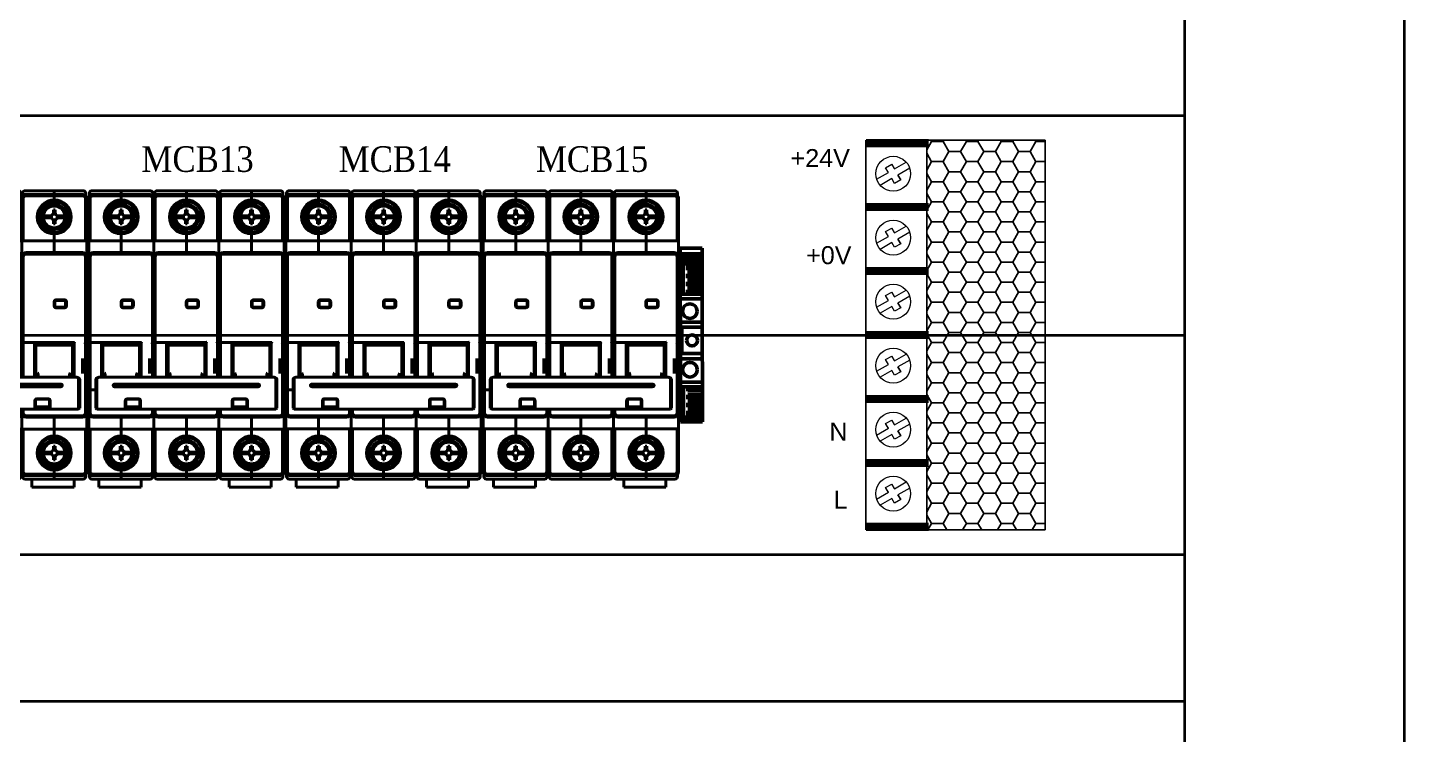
# Model space of a CAD drawing. Header units: millimetres. Extents: x 0 to 19177, y 0 to 12100.
# Drawn here: x 17258.8 to 17635.1, y 10705.7 to 10898.9 of the extents above; entities that cross this region are included whole.
import ezdxf

# ---------------------------------------------------------------- set-up
doc = ezdxf.new("R2010")
doc.units = ezdxf.units.MM
doc.header["$MEASUREMENT"] = 0
doc.linetypes.add('KM_SOLID', pattern=[0])
doc.layers.add('mang', color=4, linetype='Continuous')
for name, color, linetype, lineweight in [('NetDam', 7, 'Continuous', 35), ('NETPHU', 7, 'Continuous', 0), ('Visible (ISO)', 7, 'Continuous', 50), ('粗线层', 3, 'KM_SOLID', 40)]:
    doc.layers.add(name, color=color, linetype=linetype, lineweight=lineweight)
doc.styles.add('HOATBF.shx', font='', dxfattribs={"width": 0.9})
doc.styles.get("Standard").update_dxf_attribs({"font": 'arial.ttf'})
doc.styles.get('HOATBF.shx').set_extended_font_data('.VnAvant')

# ---------------------------------------------------------------- blocks, each defined once
blk = doc.blocks.new('CHT.NXB-63 3P')
at = {"layer": '粗线层'}
for p, q in [((3611.56, -2262.17), (3611.56, -2246.19)), ((3611.76, -2245.59), (3611.76, -2244.89)), ((3611.96, -2246.19), (3611.96, -2257.89)), ((3628.36, -2244.19), (3612.46, -2244.19)), ((3628.36, -2245.19), (3612.56, -2245.19)), ((3628.36, -2245.59), (3612.56, -2245.59)), ((3620.46, -2247.84), (3620.46, -2244.19)), ((3628.96, -2257.89), (3628.96, -2246.19)), ((3629.06, -2244.89), (3629.06, -2245.49)), ((3629.36, -2262.17), (3629.36, -2246.19)), ((3629.56, -2245.59), (3629.56, -2244.89)), ((3629.76, -2246.19), (3629.76, -2257.89)), ((3646.16, -2244.19), (3630.26, -2244.19)), ((3646.16, -2245.19), (3630.36, -2245.19)), ((3646.16, -2245.59), (3630.36, -2245.59)), ((3638.26, -2247.84), (3638.26, -2244.19)), ((3646.76, -2257.89), (3646.76, -2246.19)), ((3646.86, -2244.89), (3646.86, -2245.49)), ((3647.16, -2262.17), (3647.16, -2246.19)), ((3647.36, -2245.59), (3647.36, -2244.89)), ((3647.56, -2246.19), (3647.56, -2257.89)), ((3663.96, -2244.19), (3648.06, -2244.19)), ((3663.96, -2245.19), (3648.16, -2245.19)), ((3663.96, -2245.59), (3648.16, -2245.59)), ((3656.06, -2247.84), (3656.06, -2244.19)), ((3664.56, -2257.89), (3664.56, -2246.19)), ((3664.66, -2244.89), (3664.66, -2245.49)), ((3664.96, -2320.99), (3664.96, -2246.19)), ((3620.21, -2250.09), (3620.21, -2249.44)), ((3620.21, -2249.44), (3620.71, -2249.44)), ((3620.71, -2250.09), (3620.71, -2249.44)), ((3638.01, -2250.09), (3638.01, -2249.44)), ((3638.01, -2249.44), (3638.51, -2249.44)), ((3638.51, -2250.09), (3638.51, -2249.44)), ((3655.81, -2250.09), (3655.81, -2249.44)), ((3655.81, -2249.44), (3656.31, -2249.44)), ((3656.31, -2250.09), (3656.31, -2249.44)), ((3619.21, -2251.09), (3617.14, -2251.09)), ((3619.21, -2251.59), (3617.14, -2251.59)), ((3618.97, -2251.09), (3618.97, -2251.59)), ((3619.67, -2251.7), (3619.67, -2250.98)), ((3620.1, -2250.55), (3620.82, -2250.55)), ((3620.82, -2252.13), (3620.1, -2252.13)), ((3620.21, -2253.24), (3620.21, -2252.59)), ((3620.21, -2253.24), (3620.71, -2253.24)), ((3620.71, -2253.24), (3620.71, -2252.59)), ((3621.25, -2250.98), (3621.25, -2251.7)), ((3623.78, -2251.09), (3621.71, -2251.09)), ((3623.78, -2251.59), (3621.71, -2251.59)), ((3621.95, -2251.09), (3621.95, -2251.59)), ((3637.01, -2251.09), (3634.94, -2251.09)), ((3637.01, -2251.59), (3634.94, -2251.59)), ((3636.77, -2251.09), (3636.77, -2251.59)), ((3637.47, -2251.7), (3637.47, -2250.98)), ((3637.9, -2250.55), (3638.62, -2250.55)), ((3638.62, -2252.13), (3637.9, -2252.13)), ((3638.01, -2253.24), (3638.01, -2252.59)), ((3638.01, -2253.24), (3638.51, -2253.24)), ((3638.51, -2253.24), (3638.51, -2252.59)), ((3639.05, -2250.98), (3639.05, -2251.7)), ((3641.58, -2251.09), (3639.51, -2251.09)), ((3641.58, -2251.59), (3639.51, -2251.59)), ((3639.75, -2251.09), (3639.75, -2251.59)), ((3654.81, -2251.09), (3652.74, -2251.09)), ((3654.81, -2251.59), (3652.74, -2251.59)), ((3654.57, -2251.09), (3654.57, -2251.59)), ((3655.27, -2251.7), (3655.27, -2250.98)), ((3655.7, -2250.55), (3656.42, -2250.55)), ((3656.42, -2252.13), (3655.7, -2252.13)), ((3655.81, -2253.24), (3655.81, -2252.59)), ((3655.81, -2253.24), (3656.31, -2253.24)), ((3656.31, -2253.24), (3656.31, -2252.59)), ((3656.85, -2250.98), (3656.85, -2251.7)), ((3659.38, -2251.09), (3657.31, -2251.09)), ((3659.38, -2251.59), (3657.31, -2251.59)), ((3657.55, -2251.09), (3657.55, -2251.59)), ((3611.96, -2257.89), (3611.56, -2257.49)), ((3620.46, -2261.09), (3620.46, -2254.84)), ((3629.36, -2257.49), (3628.96, -2257.89)), ((3629.76, -2257.89), (3629.36, -2257.49)), ((3638.26, -2261.09), (3638.26, -2254.84)), ((3647.16, -2257.49), (3646.76, -2257.89)), ((3647.56, -2257.89), (3647.16, -2257.49)), ((3656.06, -2261.09), (3656.06, -2254.84)), ((3664.96, -2257.49), (3664.56, -2257.89)), ((3628.96, -2257.89), (3611.96, -2257.89)), ((3612.76, -2261.09), (3628.16, -2261.09)), ((3646.76, -2257.89), (3629.76, -2257.89)), ((3630.56, -2261.09), (3645.96, -2261.09)), ((3664.56, -2257.89), (3647.56, -2257.89)), ((3648.36, -2261.09), (3663.76, -2261.09)), ((3611.56, -2262.03), (3611.59, -2262.03)), ((3611.56, -2320.99), (3611.56, -2262.29)), ((3611.96, -2285.63), (3611.96, -2262.29)), ((3612.76, -2261.49), (3628.16, -2261.49)), ((3628.96, -2295.12), (3628.96, -2262.29)), ((3629.36, -2262.03), (3629.39, -2262.03)), ((3629.36, -2295.12), (3629.36, -2262.29)), ((3629.76, -2285.63), (3629.76, -2262.29)), ((3630.56, -2261.49), (3645.96, -2261.49)), ((3646.76, -2295.12), (3646.76, -2262.29)), ((3647.16, -2262.03), (3647.19, -2262.03)), ((3647.16, -2295.12), (3647.16, -2262.29)), ((3647.56, -2285.63), (3647.56, -2262.29)), ((3648.36, -2261.49), (3663.76, -2261.49)), ((3664.56, -2304.89), (3664.56, -2262.29)), ((3620.41, -2275.59), (3620.41, -2274.59)), ((3620.61, -2275.59), (3620.61, -2274.59)), ((3621.01, -2273.99), (3623.21, -2273.99)), ((3621.01, -2274.19), (3623.21, -2274.19)), ((3623.21, -2275.99), (3621.01, -2275.99)), ((3623.21, -2276.19), (3621.01, -2276.19)), ((3623.56, -2275.77), (3623.56, -2274.41)), ((3623.61, -2274.59), (3623.61, -2275.59)), ((3623.81, -2274.59), (3623.81, -2275.59)), ((3638.21, -2275.59), (3638.21, -2274.59)), ((3638.41, -2275.59), (3638.41, -2274.59)), ((3638.81, -2273.99), (3641.01, -2273.99)), ((3638.81, -2274.19), (3641.01, -2274.19)), ((3641.01, -2275.99), (3638.81, -2275.99)), ((3641.01, -2276.19), (3638.81, -2276.19)), ((3641.36, -2275.77), (3641.36, -2274.41)), ((3641.41, -2274.59), (3641.41, -2275.59)), ((3641.61, -2274.59), (3641.61, -2275.59)), ((3656.01, -2275.59), (3656.01, -2274.59)), ((3656.21, -2275.59), (3656.21, -2274.59)), ((3656.61, -2273.99), (3658.81, -2273.99)), ((3656.61, -2274.19), (3658.81, -2274.19)), ((3658.81, -2275.99), (3656.61, -2275.99)), ((3658.81, -2276.19), (3656.61, -2276.19)), ((3659.16, -2275.77), (3659.16, -2274.41)), ((3659.21, -2274.59), (3659.21, -2275.59)), ((3659.41, -2274.59), (3659.41, -2275.59)), ((3611.96, -2285.63), (3611.56, -2285.23)), ((3625.86, -2285.63), (3611.96, -2285.63)), ((3611.96, -2304.89), (3611.96, -2285.63)), ((3615.06, -2295.12), (3615.06, -2285.63)), ((3615.15, -2285.63), (3615.26, -2285.76)), ((3615.26, -2285.76), (3615.29, -2285.78)), ((3615.46, -2295.12), (3615.46, -2285.63)), ((3615.46, -2286.21), (3625.46, -2286.21)), ((3615.46, -2286.41), (3625.46, -2286.41)), ((3620.66, -2286.43), (3620.66, -2286.41)), ((3625.46, -2295.12), (3625.46, -2286.09)), ((3625.86, -2285.76), (3625.86, -2295.12)), ((3628.96, -2285.63), (3628.93, -2285.63)), ((3628.96, -2285.63), (3628.96, -2285.63)), ((3629.76, -2285.63), (3629.36, -2285.23)), ((3643.66, -2285.63), (3629.76, -2285.63)), ((3629.76, -2295.12), (3629.76, -2285.63)), ((3632.86, -2295.12), (3632.86, -2285.63)), ((3632.95, -2285.63), (3633.06, -2285.76)), ((3633.06, -2285.76), (3633.09, -2285.78)), ((3633.26, -2295.12), (3633.26, -2285.63)), ((3633.26, -2286.21), (3643.26, -2286.21)), ((3633.26, -2286.41), (3643.26, -2286.41)), ((3638.46, -2286.48), (3638.46, -2286.41)), ((3643.26, -2295.12), (3643.26, -2286.09)), ((3643.66, -2285.76), (3643.66, -2295.12)), ((3646.76, -2285.63), (3646.73, -2285.63)), ((3646.76, -2285.63), (3646.76, -2285.63)), ((3647.56, -2285.63), (3647.16, -2285.23)), ((3647.56, -2295.12), (3647.56, -2285.63)), ((3661.46, -2285.63), (3647.56, -2285.63)), ((3650.66, -2295.12), (3650.66, -2285.63)), ((3650.75, -2285.63), (3650.86, -2285.76)), ((3650.86, -2285.76), (3650.89, -2285.78)), ((3651.06, -2295.12), (3651.06, -2285.63)), ((3651.06, -2286.21), (3661.06, -2286.21)), ((3651.06, -2286.41), (3661.06, -2286.41)), ((3656.26, -2286.43), (3656.26, -2286.41)), ((3661.06, -2295.12), (3661.06, -2286.09)), ((3661.46, -2285.76), (3661.46, -2295.12)), ((3664.56, -2285.63), (3664.53, -2285.63)), ((3664.56, -2285.63), (3664.56, -2285.63)), ((3611.56, -2288.94), (3611.86, -2288.64)), ((3611.96, -2288.64), (3611.86, -2288.64)), ((3611.86, -2295.54), (3611.86, -2288.64)), ((3628.16, -2290.06), (3628.16, -2294.12)), ((3628.96, -2288.64), (3629.06, -2288.64)), ((3629.36, -2288.94), (3629.06, -2288.64)), ((3629.06, -2288.64), (3629.06, -2295.12)), ((3629.36, -2288.94), (3629.66, -2288.64)), ((3629.76, -2288.64), (3629.66, -2288.64)), ((3629.66, -2295.12), (3629.66, -2288.64)), ((3645.96, -2290.06), (3645.96, -2294.12)), ((3646.76, -2288.64), (3646.86, -2288.64)), ((3646.86, -2288.64), (3646.86, -2295.12)), ((3647.16, -2288.94), (3646.86, -2288.64)), ((3647.16, -2288.94), (3647.46, -2288.64)), ((3647.46, -2295.12), (3647.46, -2288.64)), ((3647.56, -2288.64), (3647.46, -2288.64)), ((3663.76, -2290.06), (3663.76, -2294.12)), ((3664.56, -2288.64), (3664.66, -2288.64)), ((3664.66, -2288.64), (3664.66, -2295.54)), ((3664.96, -2288.94), (3664.66, -2288.64)), ((3614.12, -2295.19), (3613.96, -2295.26)), ((3662.01, -2295.12), (3614.51, -2295.12)), ((3615.66, -2295.12), (3615.66, -2294.14)), ((3616.06, -2294.36), (3616.06, -2295.12)), ((3624.66, -2295.12), (3624.66, -2294.36)), ((3625.06, -2295.12), (3625.06, -2294.14)), ((3633.46, -2295.12), (3633.46, -2294.24)), ((3633.86, -2294.46), (3633.86, -2295.12)), ((3642.46, -2295.12), (3642.46, -2294.46)), ((3642.86, -2295.12), (3642.86, -2294.24)), ((3651.26, -2295.12), (3651.26, -2294.14)), ((3651.66, -2294.36), (3651.66, -2295.12)), ((3660.26, -2295.12), (3660.26, -2294.36)), ((3660.66, -2295.12), (3660.66, -2294.14)), ((3662.4, -2295.19), (3662.56, -2295.26)), ((3611.56, -2295.24), (3611.86, -2295.54)), ((3611.56, -2298.95), (3611.96, -2298.55)), ((3611.96, -2295.54), (3611.86, -2295.54)), ((3611.96, -2298.55), (3613.51, -2298.55)), ((3612.26, -2298.55), (3612.56, -2298.55)), ((3613.51, -2295.79), (3613.51, -2303.56)), ((3613.81, -2295.56), (3613.81, -2303.86)), ((3618.26, -2297.33), (3618.26, -2297.41)), ((3618.76, -2297), (3657.76, -2297)), ((3657.76, -2297.51), (3618.76, -2297.51)), ((3657.76, -2297.65), (3618.76, -2297.65)), ((3618.76, -2297.75), (3657.76, -2297.75)), ((3658.26, -2297.33), (3658.26, -2297.41)), ((3662.71, -2303.86), (3662.71, -2295.56)), ((3663.01, -2303.56), (3663.01, -2295.79)), ((3664.53, -2298.55), (3664.56, -2298.55)), ((3664.56, -2295.54), (3664.66, -2295.54)), ((3664.96, -2295.24), (3664.66, -2295.54)), ((3621.76, -2301.51), (3621.56, -2301.59)), ((3621.56, -2303.29), (3621.56, -2301.59)), ((3621.76, -2303.12), (3621.76, -2301.51)), ((3625.26, -2301.04), (3622.06, -2301.04)), ((3622.06, -2301.15), (3625.26, -2301.15)), ((3625.26, -2301.15), (3625.26, -2301.04)), ((3625.76, -2301.59), (3625.56, -2301.51)), ((3625.56, -2301.51), (3625.56, -2303.12)), ((3625.76, -2301.59), (3625.76, -2303.29)), ((3650.96, -2301.51), (3650.76, -2301.59)), ((3650.76, -2303.29), (3650.76, -2301.59)), ((3650.96, -2303.12), (3650.96, -2301.51)), ((3654.46, -2301.04), (3651.26, -2301.04)), ((3651.26, -2301.04), (3651.26, -2301.15)), ((3651.26, -2301.15), (3654.46, -2301.15)), ((3654.76, -2301.51), (3654.76, -2303.12)), ((3654.96, -2301.59), (3654.76, -2301.51)), ((3654.96, -2301.59), (3654.96, -2303.29)), ((3628.16, -2305.69), (3612.76, -2305.69)), ((3628.16, -2306.09), (3612.76, -2306.09)), ((3613.51, -2303.56), (3613.81, -2303.86)), ((3662.71, -2303.86), (3613.81, -2303.86)), ((3620.46, -2312.34), (3620.46, -2306.09)), ((3621.56, -2303.29), (3621.76, -2303.12)), ((3625.26, -2303.22), (3622.06, -2303.22)), ((3622.06, -2303.22), (3622.06, -2303.56)), ((3622.06, -2303.56), (3625.26, -2303.56)), ((3625.56, -2303.12), (3625.76, -2303.29)), ((3628.96, -2303.86), (3628.96, -2304.89)), ((3629.36, -2320.99), (3629.36, -2303.86)), ((3629.76, -2304.89), (3629.76, -2303.86)), ((3645.96, -2305.69), (3630.56, -2305.69)), ((3645.96, -2306.09), (3630.56, -2306.09)), ((3638.26, -2312.34), (3638.26, -2306.09)), ((3646.76, -2303.86), (3646.76, -2304.89)), ((3647.16, -2320.99), (3647.16, -2303.86)), ((3647.56, -2304.89), (3647.56, -2303.86)), ((3663.76, -2305.69), (3648.36, -2305.69)), ((3663.76, -2306.09), (3648.36, -2306.09)), ((3650.76, -2303.29), (3650.96, -2303.12)), ((3654.46, -2303.22), (3651.26, -2303.22)), ((3651.26, -2303.56), (3654.46, -2303.56)), ((3654.46, -2303.56), (3654.46, -2303.22)), ((3654.76, -2303.12), (3654.96, -2303.29)), ((3656.06, -2312.34), (3656.06, -2306.09)), ((3663.01, -2303.56), (3662.71, -2303.86)), ((3611.56, -2309.69), (3611.96, -2309.29)), ((3628.96, -2309.29), (3611.96, -2309.29)), ((3611.96, -2309.29), (3611.96, -2320.99)), ((3628.96, -2309.29), (3629.36, -2309.69)), ((3628.96, -2320.99), (3628.96, -2309.29)), ((3629.36, -2309.69), (3629.76, -2309.29)), ((3646.76, -2309.29), (3629.76, -2309.29)), ((3629.76, -2309.29), (3629.76, -2320.99)), ((3646.76, -2309.29), (3647.16, -2309.69)), ((3646.76, -2320.99), (3646.76, -2309.29)), ((3647.16, -2309.69), (3647.56, -2309.29)), ((3664.56, -2309.29), (3647.56, -2309.29)), ((3647.56, -2309.29), (3647.56, -2320.99)), ((3664.56, -2320.99), (3664.56, -2309.29)), ((3664.56, -2309.29), (3664.96, -2309.69)), ((3620.71, -2313.94), (3620.21, -2313.94)), ((3620.21, -2313.94), (3620.21, -2314.59)), ((3620.71, -2313.94), (3620.71, -2314.59)), ((3638.51, -2313.94), (3638.01, -2313.94)), ((3638.01, -2313.94), (3638.01, -2314.59)), ((3638.51, -2313.94), (3638.51, -2314.59)), ((3656.31, -2313.94), (3655.81, -2313.94)), ((3655.81, -2313.94), (3655.81, -2314.59)), ((3656.31, -2313.94), (3656.31, -2314.59)), ((3619.21, -2315.59), (3617.14, -2315.59)), ((3619.21, -2316.09), (3617.14, -2316.09)), ((3618.97, -2316.09), (3618.97, -2315.59)), ((3619.67, -2316.2), (3619.67, -2315.48)), ((3620.1, -2315.05), (3620.82, -2315.05)), ((3620.82, -2316.63), (3620.1, -2316.63)), ((3620.21, -2317.09), (3620.21, -2317.74)), ((3620.71, -2317.74), (3620.21, -2317.74)), ((3620.71, -2317.09), (3620.71, -2317.74)), ((3621.25, -2315.48), (3621.25, -2316.2)), ((3623.78, -2315.59), (3621.71, -2315.59)), ((3623.78, -2316.09), (3621.71, -2316.09)), ((3621.95, -2316.09), (3621.95, -2315.59)), ((3637.01, -2315.59), (3634.94, -2315.59)), ((3637.01, -2316.09), (3634.94, -2316.09)), ((3636.77, -2316.09), (3636.77, -2315.59)), ((3637.47, -2316.2), (3637.47, -2315.48)), ((3637.9, -2315.05), (3638.62, -2315.05)), ((3638.62, -2316.63), (3637.9, -2316.63)), ((3638.01, -2317.09), (3638.01, -2317.74)), ((3638.51, -2317.74), (3638.01, -2317.74)), ((3638.51, -2317.09), (3638.51, -2317.74)), ((3639.05, -2315.48), (3639.05, -2316.2)), ((3641.58, -2315.59), (3639.51, -2315.59)), ((3641.58, -2316.09), (3639.51, -2316.09)), ((3639.75, -2316.09), (3639.75, -2315.59)), ((3654.81, -2315.59), (3652.74, -2315.59)), ((3654.81, -2316.09), (3652.74, -2316.09)), ((3654.57, -2316.09), (3654.57, -2315.59)), ((3655.27, -2316.2), (3655.27, -2315.48)), ((3655.7, -2315.05), (3656.42, -2315.05)), ((3656.42, -2316.63), (3655.7, -2316.63)), ((3655.81, -2317.09), (3655.81, -2317.74)), ((3656.31, -2317.74), (3655.81, -2317.74)), ((3656.31, -2317.09), (3656.31, -2317.74)), ((3656.85, -2315.48), (3656.85, -2316.2)), ((3659.38, -2315.59), (3657.31, -2315.59)), ((3659.38, -2316.09), (3657.31, -2316.09)), ((3657.55, -2316.09), (3657.55, -2315.59)), ((3620.46, -2322.99), (3620.46, -2319.34)), ((3638.26, -2322.99), (3638.26, -2319.34)), ((3656.06, -2322.99), (3656.06, -2319.34)), ((3611.76, -2322.29), (3611.76, -2321.59)), ((3628.36, -2322.99), (3612.46, -2322.99)), ((3628.36, -2321.59), (3612.56, -2321.59)), ((3628.36, -2321.99), (3612.56, -2321.99)), ((3614.36, -2322.99), (3614.36, -2325.19)), ((3614.36, -2325.19), (3625.86, -2325.19)), ((3625.86, -2322.99), (3625.86, -2325.19)), ((3629.06, -2321.69), (3629.06, -2322.29)), ((3629.56, -2322.29), (3629.56, -2321.59)), ((3646.16, -2322.99), (3630.26, -2322.99)), ((3646.16, -2321.59), (3630.36, -2321.59)), ((3646.16, -2321.99), (3630.36, -2321.99)), ((3646.86, -2321.69), (3646.86, -2322.29)), ((3647.36, -2322.29), (3647.36, -2321.59)), ((3663.96, -2322.99), (3648.06, -2322.99)), ((3663.96, -2321.59), (3648.16, -2321.59)), ((3663.96, -2321.99), (3648.16, -2321.99)), ((3649.96, -2322.99), (3649.96, -2325.19)), ((3649.96, -2325.19), (3661.46, -2325.19)), ((3661.46, -2322.99), (3661.46, -2325.19)), ((3664.66, -2321.69), (3664.66, -2322.29))]:
    blk.add_line(p, q, dxfattribs=at)
for centre in [(3620.46, -2251.34), (3638.26, -2251.34), (3656.06, -2251.34), (3620.46, -2315.84), (3638.26, -2315.84), (3656.06, -2315.84)]:
    blk.add_circle(centre, 3.46, dxfattribs=at)
for centre, radius, start, end in [((3612.56, -2246.19), 1, 90, 180), ((3612.46, -2244.89), 0.7, 90, 180), ((3612.56, -2246.19), 0.6, 90, 180), ((3612.46, -2245.89), 0.7, 90, 130.6008), ((3628.36, -2244.89), 0.7, 0, 90), ((3628.36, -2246.19), 1, 0, 90), ((3628.36, -2246.19), 0.6, 0, 90), ((3630.36, -2246.19), 1, 90, 180), ((3630.26, -2244.89), 0.7, 90, 180), ((3630.36, -2246.19), 0.6, 90, 180), ((3630.26, -2245.89), 0.7, 90, 130.6008), ((3646.16, -2244.89), 0.7, 0, 90), ((3646.16, -2246.19), 1, 0, 90), ((3646.16, -2246.19), 0.6, 0, 90), ((3648.16, -2246.19), 1, 90, 180), ((3648.06, -2244.89), 0.7, 90, 180), ((3648.16, -2246.19), 0.6, 90, 180), ((3648.06, -2245.89), 0.7, 90, 130.6008), ((3663.96, -2244.89), 0.7, 0, 90), ((3663.96, -2246.19), 1, 0, 90), ((3663.96, -2246.19), 0.6, 0, 90), ((3620.46, -2251.34), 4.65, 90.0009, 269.9991), ((3620.46, -2251.34), 4.25, 90.001, 269.999), ((3620.46, -2251.34), 3.5, 90, 270), ((3620.46, -2251.34), 2.95, 4.8614, 175.1386), ((3620.46, -2251.34), 4.65, 270, 90), ((3620.46, -2251.34), 4.25, 270, 90), ((3638.26, -2251.34), 4.65, 90.0009, 269.9991), ((3638.26, -2251.34), 4.25, 90.001, 269.999), ((3638.26, -2251.34), 3.5, 90, 270), ((3638.26, -2251.34), 2.95, 4.8614, 175.1386), ((3638.26, -2251.34), 4.65, 270, 90), ((3638.26, -2251.34), 4.25, 270, 90), ((3656.06, -2251.34), 4.65, 90.0009, 269.9991), ((3656.06, -2251.34), 4.25, 90.001, 269.999), ((3656.06, -2251.34), 3.5, 90, 270), ((3656.06, -2251.34), 2.95, 4.8614, 175.1386), ((3656.06, -2251.34), 4.65, 270, 90), ((3656.06, -2251.34), 4.25, 270, 90), ((3620.46, -2251.34), 3.33, 175.6934, 184.3066), ((3620.46, -2251.34), 2.95, 184.8614, 355.1386), ((3619.21, -2250.09), 1, 270, 0), ((3619.21, -2252.59), 1, 0, 90), ((3620.46, -2251.34), 0.789, 145.0391, 214.9609), ((3620.46, -2251.34), 0.789, 55.0391, 124.9609), ((3620.46, -2251.34), 0.789, 235.0391, 304.9609), ((3621.71, -2250.09), 1, 180, 270), ((3621.71, -2252.59), 1, 90, 180), ((3620.46, -2251.34), 0.789, 325.0391, 34.9609), ((3620.46, -2251.34), 3.33, 355.6934, 4.3066), ((3638.26, -2251.34), 3.33, 175.6934, 184.3066), ((3638.26, -2251.34), 2.95, 184.8614, 355.1386), ((3637.01, -2250.09), 1, 270, 0), ((3637.01, -2252.59), 1, 0, 90), ((3638.26, -2251.34), 0.789, 145.0391, 214.9609), ((3638.26, -2251.34), 0.789, 55.0391, 124.9609), ((3638.26, -2251.34), 0.789, 235.0391, 304.9609), ((3639.51, -2250.09), 1, 180, 270), ((3639.51, -2252.59), 1, 90, 180), ((3638.26, -2251.34), 0.789, 325.0391, 34.9609), ((3638.26, -2251.34), 3.33, 355.6934, 4.3066), ((3656.06, -2251.34), 3.33, 175.6934, 184.3066), ((3656.06, -2251.34), 2.95, 184.8614, 355.1386), ((3654.81, -2250.09), 1, 270, 0), ((3654.81, -2252.59), 1, 0, 90), ((3656.06, -2251.34), 0.789, 145.0391, 214.9609), ((3656.06, -2251.34), 0.789, 55.0391, 124.9609), ((3656.06, -2251.34), 0.789, 235.0391, 304.9609), ((3657.31, -2250.09), 1, 180, 270), ((3657.31, -2252.59), 1, 90, 180), ((3656.06, -2251.34), 0.789, 325.0391, 34.9609), ((3656.06, -2251.34), 3.33, 355.6934, 4.3066), ((3612.76, -2262.29), 1.2, 90, 180), ((3628.16, -2262.29), 1.2, 0, 90), ((3630.56, -2262.29), 1.2, 90, 180), ((3645.96, -2262.29), 1.2, 0, 90), ((3648.36, -2262.29), 1.2, 90, 180), ((3663.76, -2262.29), 1.2, 0, 90), ((3612.76, -2262.29), 0.8, 90, 180), ((3628.16, -2262.29), 0.8, 0, 90), ((3630.56, -2262.29), 0.8, 90, 180), ((3645.96, -2262.29), 0.8, 0, 90), ((3648.36, -2262.29), 0.8, 90, 180), ((3663.76, -2262.29), 0.8, 0, 90), ((3621.01, -2274.59), 0.6, 90, 180), ((3621.01, -2275.59), 0.6, 180, 270), ((3621.01, -2274.59), 0.4, 90, 180), ((3621.01, -2275.59), 0.4, 180, 270), ((3623.21, -2274.59), 0.6, 0, 90), ((3623.21, -2274.59), 0.4, 0, 90), ((3623.21, -2275.59), 0.6, 270, 0), ((3623.21, -2275.59), 0.4, 270, 0), ((3638.81, -2274.59), 0.6, 90, 180), ((3638.81, -2275.59), 0.6, 180, 270), ((3638.81, -2274.59), 0.4, 90, 180), ((3638.81, -2275.59), 0.4, 180, 270), ((3641.01, -2274.59), 0.6, 0, 90), ((3641.01, -2274.59), 0.4, 0, 90), ((3641.01, -2275.59), 0.6, 270, 0), ((3641.01, -2275.59), 0.4, 270, 0), ((3656.61, -2274.59), 0.6, 90, 180), ((3656.61, -2275.59), 0.6, 180, 270), ((3656.61, -2274.59), 0.4, 90, 180), ((3656.61, -2275.59), 0.4, 180, 270), ((3658.81, -2274.59), 0.6, 0, 90), ((3658.81, -2274.59), 0.4, 0, 90), ((3658.81, -2275.59), 0.6, 270, 0), ((3658.81, -2275.59), 0.4, 270, 0), ((3555.76, -2338.87), 79.75, 41.5409, 41.727), ((3680.34, -2333.87), 72.77, 138.4787, 138.9562), ((3611.89, -2268.56), 24.14, 314.9912, 315.3683), ((3573.56, -2338.87), 79.75, 41.5409, 41.727), ((3698.14, -2333.87), 72.77, 138.4787, 138.9562), ((3629.69, -2268.56), 24.14, 314.9912, 315.3683), ((3591.36, -2338.87), 79.75, 41.5409, 41.727), ((3715.94, -2333.87), 72.77, 138.4787, 138.9562), ((3647.49, -2268.56), 24.14, 314.9912, 315.3683), ((3612.76, -2304.89), 1.2, 180, 270), ((3612.76, -2304.89), 0.8, 180, 270), ((3628.16, -2304.89), 1.2, 270, 0), ((3628.16, -2304.89), 0.8, 270, 0), ((3630.56, -2304.89), 1.2, 180, 270), ((3630.56, -2304.89), 0.8, 180, 270), ((3645.96, -2304.89), 1.2, 270, 0), ((3645.96, -2304.89), 0.8, 270, 0), ((3648.36, -2304.89), 1.2, 180, 270), ((3648.36, -2304.89), 0.8, 180, 270), ((3663.76, -2304.89), 1.2, 270, 0), ((3663.76, -2304.89), 0.8, 270, 0), ((3620.46, -2315.84), 4.65, 90.0009, 269.9991), ((3620.46, -2315.84), 4.25, 90.001, 269.999), ((3620.46, -2315.84), 3.5, 90, 270), ((3620.46, -2315.84), 2.95, 4.8614, 175.1386), ((3620.46, -2315.84), 4.65, 270, 90), ((3620.46, -2315.84), 4.25, 270, 90), ((3638.26, -2315.84), 4.65, 90.0009, 269.9991), ((3638.26, -2315.84), 4.25, 90.001, 269.999), ((3638.26, -2315.84), 3.5, 90, 270), ((3638.26, -2315.84), 2.95, 4.8614, 175.1386), ((3638.26, -2315.84), 4.65, 270, 90), ((3638.26, -2315.84), 4.25, 270, 90), ((3656.06, -2315.84), 4.65, 90.0009, 269.9991), ((3656.06, -2315.84), 4.25, 90.001, 269.999), ((3656.06, -2315.84), 3.5, 90, 270), ((3656.06, -2315.84), 2.95, 4.8614, 175.1386), ((3656.06, -2315.84), 4.65, 270, 90), ((3656.06, -2315.84), 4.25, 270, 90), ((3620.46, -2315.84), 3.33, 175.6934, 184.3066), ((3620.46, -2315.84), 2.95, 184.8614, 355.1386), ((3619.21, -2314.59), 1, 270, 0), ((3619.21, -2317.09), 1, 0, 90), ((3620.46, -2315.84), 0.789, 145.0391, 214.9609), ((3620.46, -2315.84), 0.789, 55.0391, 124.9609), ((3620.46, -2315.84), 0.789, 235.0391, 304.9609), ((3621.71, -2314.59), 1, 180, 270), ((3621.71, -2317.09), 1, 90, 180), ((3620.46, -2315.84), 0.789, 325.0391, 34.9609), ((3620.46, -2315.84), 3.33, 355.6934, 4.3066), ((3638.26, -2315.84), 3.33, 175.6934, 184.3066), ((3638.26, -2315.84), 2.95, 184.8614, 355.1386), ((3637.01, -2314.59), 1, 270, 0), ((3637.01, -2317.09), 1, 0, 90), ((3638.26, -2315.84), 0.789, 145.0391, 214.9609), ((3638.26, -2315.84), 0.789, 55.0391, 124.9609), ((3638.26, -2315.84), 0.789, 235.0391, 304.9609), ((3639.51, -2314.59), 1, 180, 270), ((3639.51, -2317.09), 1, 90, 180), ((3638.26, -2315.84), 0.789, 325.0391, 34.9609), ((3638.26, -2315.84), 3.33, 355.6934, 4.3066), ((3656.06, -2315.84), 3.33, 175.6934, 184.3066), ((3656.06, -2315.84), 2.95, 184.8614, 355.1386), ((3654.81, -2314.59), 1, 270, 0), ((3654.81, -2317.09), 1, 0, 90), ((3656.06, -2315.84), 0.789, 145.0391, 214.9609), ((3656.06, -2315.84), 0.789, 55.0391, 124.9609), ((3656.06, -2315.84), 0.789, 235.0391, 304.9609), ((3657.31, -2314.59), 1, 180, 270), ((3657.31, -2317.09), 1, 90, 180), ((3656.06, -2315.84), 0.789, 325.0391, 34.9609), ((3656.06, -2315.84), 3.33, 355.6934, 4.3066), ((3612.56, -2320.99), 1, 180, 270), ((3612.56, -2320.99), 0.6, 180, 270), ((3628.36, -2320.99), 1, 270, 0), ((3628.36, -2320.99), 0.6, 270, 0), ((3630.36, -2320.99), 1, 180, 270), ((3630.36, -2320.99), 0.6, 180, 270), ((3646.16, -2320.99), 1, 270, 0), ((3646.16, -2320.99), 0.6, 270, 0), ((3648.16, -2320.99), 1, 180, 270), ((3648.16, -2320.99), 0.6, 180, 270), ((3663.96, -2320.99), 1, 270, 0), ((3663.96, -2320.99), 0.6, 270, 0), ((3612.46, -2322.29), 0.7, 180, 270), ((3612.46, -2321.29), 0.7, 229.6123, 270), ((3628.36, -2322.29), 0.7, 270, 0), ((3630.26, -2322.29), 0.7, 180, 270), ((3630.26, -2321.29), 0.7, 229.6123, 270), ((3646.16, -2322.29), 0.7, 270, 0), ((3648.06, -2322.29), 0.7, 180, 270), ((3648.06, -2321.29), 0.7, 229.6123, 270), ((3663.96, -2322.29), 0.7, 270, 0)]:
    blk.add_arc(centre, radius, start, end, dxfattribs=at)
for points, start_tangent, end_tangent in [([(3611.96, -2285.97), (3611.98, -2285.84), (3612.05, -2285.73)], (0, 1), (0.677993, 0.735069)), ([(3612.05, -2285.73), (3612.15, -2285.65)], (0.677993, 0.735069), (0.914358, 0.404907)), ([(3612.15, -2285.65), (3612.26, -2285.63)], (0.914358, 0.404907), (1, 0)), ([(3626.02, -2285.58), (3625.93, -2285.62), (3625.86, -2285.63)], (-0.892886, -0.450283), (-1, 0)), ([(3625.86, -2285.76), (3625.87, -2285.72), (3625.9, -2285.68), (3625.97, -2285.61)], (-0.000001, 1), (0.779463, 0.626449)), ([(3625.97, -2285.61), (3625.98, -2285.6), (3626.02, -2285.58)], (0.779463, 0.626449), (0.892886, 0.450283)), ([(3628.66, -2285.58), (3628.82, -2285.61), (3628.89, -2285.63), (3628.93, -2285.63)], (0.977632, -0.210321), (0.999991, -0.004183)), ([(3629.07, -2285.52), (3629.36, -2285.22)], (0.702438, 0.711745), (0.675361, 0.737487)), ([(3629.76, -2285.97), (3629.78, -2285.84), (3629.85, -2285.73)], (0, 1), (0.677993, 0.735069)), ([(3629.85, -2285.73), (3629.95, -2285.65)], (0.677993, 0.735069), (0.914358, 0.404907)), ([(3629.95, -2285.65), (3630.06, -2285.63)], (0.914358, 0.404907), (1, 0)), ([(3643.82, -2285.58), (3643.73, -2285.62), (3643.66, -2285.63)], (-0.892886, -0.450283), (-1, 0)), ([(3643.66, -2285.76), (3643.67, -2285.72), (3643.7, -2285.68), (3643.77, -2285.61)], (-0.000001, 1), (0.779463, 0.626449)), ([(3643.77, -2285.61), (3643.78, -2285.6), (3643.82, -2285.58)], (0.779463, 0.626449), (0.892886, 0.450283)), ([(3646.46, -2285.58), (3646.62, -2285.61), (3646.69, -2285.63), (3646.73, -2285.63)], (0.977632, -0.210321), (0.999991, -0.004183)), ([(3646.87, -2285.52), (3647.16, -2285.22)], (0.702438, 0.711745), (0.675361, 0.737487)), ([(3647.56, -2285.97), (3647.58, -2285.84), (3647.65, -2285.73)], (0, 1), (0.677993, 0.735069)), ([(3647.65, -2285.73), (3647.75, -2285.65)], (0.677993, 0.735069), (0.914358, 0.404907)), ([(3647.75, -2285.65), (3647.86, -2285.63)], (0.914358, 0.404907), (1, 0)), ([(3661.62, -2285.58), (3661.53, -2285.62), (3661.46, -2285.63)], (-0.892886, -0.450283), (-1, 0)), ([(3661.46, -2285.76), (3661.47, -2285.72), (3661.5, -2285.68), (3661.57, -2285.61)], (-0.000001, 1), (0.779463, 0.626449)), ([(3661.57, -2285.61), (3661.58, -2285.6), (3661.62, -2285.58)], (0.779463, 0.626449), (0.892886, 0.450283)), ([(3664.26, -2285.58), (3664.42, -2285.61), (3664.49, -2285.63), (3664.53, -2285.63)], (0.977632, -0.210321), (0.999991, -0.004183)), ([(3664.67, -2285.52), (3664.96, -2285.22)], (0.702438, 0.711745), (0.675361, 0.737487)), ([(3613.9, -2295.34), (3613.95, -2295.3), (3614.12, -2295.19)], (0.670322, 0.742071), (0.920425, 0.390919)), ([(3614.12, -2295.19), (3614.21, -2295.16), (3614.51, -2295.12)], (0.920425, 0.390919), (1, 0)), ([(3616.05, -2294.32), (3616.02, -2294.23), (3615.99, -2294.13), (3615.89, -2293.91)], (-0.268942, 0.963156), (-0.425203, 0.905098)), ([(3616.05, -2294.32), (3616.06, -2294.36)], (0.268942, -0.963156), (0, -1)), ([(3624.66, -2294.32), (3624.69, -2294.23), (3624.73, -2294.13), (3624.82, -2293.91)], (0.268942, 0.963156), (0.425203, 0.905098)), ([(3624.66, -2294.36), (3624.66, -2294.32)], (0, 1), (0.268942, 0.963156)), ([(3633.85, -2294.42), (3633.82, -2294.33), (3633.79, -2294.22), (3633.69, -2294.01)], (-0.26454, 0.964375), (-0.427017, 0.904244)), ([(3633.85, -2294.42), (3633.86, -2294.46)], (0.26454, -0.964375), (0, -1)), ([(3642.46, -2294.42), (3642.49, -2294.33), (3642.53, -2294.22), (3642.62, -2294.01)], (0.26454, 0.964375), (0.427017, 0.904244)), ([(3642.46, -2294.46), (3642.46, -2294.42)], (0, 1), (0.26454, 0.964375)), ([(3651.65, -2294.32), (3651.62, -2294.23), (3651.59, -2294.13), (3651.49, -2293.91)], (-0.268942, 0.963156), (-0.425203, 0.905098)), ([(3651.65, -2294.32), (3651.66, -2294.36)], (0.268942, -0.963156), (0, -1)), ([(3660.26, -2294.32), (3660.29, -2294.23), (3660.33, -2294.13), (3660.42, -2293.91)], (0.268942, 0.963156), (0.425203, 0.905098)), ([(3660.26, -2294.36), (3660.26, -2294.32)], (0, 1), (0.268942, 0.963156)), ([(3662.01, -2295.12), (3662.11, -2295.12), (3662.39, -2295.19)], (1, 0), (0.920425, -0.390918)), ([(3662.39, -2295.19), (3662.46, -2295.22), (3662.61, -2295.34)], (0.920425, -0.390918), (0.670349, -0.742046)), ([(3612.05, -2298.46), (3611.98, -2298.34), (3611.96, -2298.21)], (-0.677993, 0.735069), (0, 1)), ([(3612.15, -2298.53), (3612.05, -2298.46)], (-0.914358, 0.404907), (-0.677993, 0.735069)), ([(3612.26, -2298.55), (3612.15, -2298.53)], (-1, 0), (-0.914358, 0.404907)), ([(3613.51, -2295.79), (3613.54, -2295.64), (3613.63, -2295.49), (3613.77, -2295.36), (3613.96, -2295.26)], (0, 1), (0.920349, 0.391097)), ([(3613.81, -2295.56), (3613.83, -2295.45), (3613.9, -2295.34)], (0, 1), (0.670322, 0.742071)), ([(3618.26, -2297.33), (3618.27, -2297.26), (3618.32, -2297.18), (3618.39, -2297.12), (3618.48, -2297.07)], (0, 1), (0.920397, 0.390985)), ([(3618.27, -2297.4), (3618.26, -2297.38), (3618.26, -2297.33)], (-0.323915, 0.946086), (0, 1)), ([(3618.76, -2297.75), (3618.57, -2297.72), (3618.4, -2297.64), (3618.3, -2297.53), (3618.26, -2297.41)], (-1, 0), (-0.000005, 1)), ([(3618.76, -2297.65), (3618.59, -2297.64), (3618.44, -2297.58), (3618.33, -2297.5), (3618.27, -2297.4)], (-1, 0), (-0.323915, 0.946086)), ([(3618.76, -2297.51), (3618.56, -2297.48), (3618.48, -2297.44), (3618.41, -2297.38), (3618.37, -2297.32), (3618.36, -2297.26), (3618.37, -2297.19), (3618.41, -2297.13)], (-1, 0), (0.665521, 0.746379)), ([(3618.41, -2297.13), (3618.44, -2297.1), (3618.54, -2297.04)], (0.665521, 0.746379), (0.920158, 0.391546)), ([(3618.54, -2297.04), (3618.59, -2297.02), (3618.76, -2297)], (0.920158, 0.391546), (1, 0)), ([(3657.76, -2297), (3657.82, -2297), (3657.98, -2297.04)], (1, 0), (0.920156, -0.391552)), ([(3658.1, -2297.13), (3658.14, -2297.19), (3658.16, -2297.26), (3658.14, -2297.32), (3658.1, -2297.38), (3658.04, -2297.44), (3657.96, -2297.48), (3657.76, -2297.51)], (0.672433, -0.740158), (-1, 0)), ([(3658.26, -2297.33), (3658.25, -2297.4), (3658.22, -2297.46), (3658.11, -2297.56), (3657.95, -2297.63), (3657.76, -2297.65)], (0, -1), (-1, 0)), ([(3658.26, -2297.41), (3658.22, -2297.53), (3658.11, -2297.64), (3657.95, -2297.72), (3657.76, -2297.75)], (0.000005, -1), (-1, 0)), ([(3657.98, -2297.04), (3658.02, -2297.06), (3658.1, -2297.13)], (0.920156, -0.391552), (0.672433, -0.740158)), ([(3658.03, -2297.07), (3658.13, -2297.12), (3658.2, -2297.18), (3658.24, -2297.26), (3658.26, -2297.33)], (0.920397, -0.390985), (0, -1)), ([(3662.56, -2295.26), (3662.75, -2295.36), (3662.89, -2295.49), (3662.98, -2295.64), (3663.01, -2295.79)], (0.920349, -0.391097), (0, -1)), ([(3662.61, -2295.34), (3662.68, -2295.45), (3662.71, -2295.56)], (0.670349, -0.742046), (0, -1)), ([(3664.47, -2298.56), (3664.42, -2298.57), (3664.26, -2298.6)], (-0.983358, -0.181676), (-0.977629, -0.210335)), ([(3664.53, -2298.55), (3664.52, -2298.55), (3664.47, -2298.56)], (-0.999996, 0.002845), (-0.983358, -0.181676)), ([(3664.96, -2298.96), (3664.86, -2298.86), (3664.56, -2298.55)], (-0.67535, 0.737498), (-0.707107, 0.707107)), ([(3622.06, -2301.04), (3621.86, -2301.09), (3621.69, -2301.22), (3621.59, -2301.39), (3621.56, -2301.59)], (-1, 0.000483), (0.002135, -0.999998)), ([(3621.76, -2301.51), (3621.78, -2301.39), (3621.84, -2301.27), (3621.93, -2301.18), (3622.06, -2301.15)], (0.000005, 1), (1, -0.000238)), ([(3625.76, -2301.59), (3625.72, -2301.39), (3625.62, -2301.22), (3625.46, -2301.09), (3625.26, -2301.04)], (0.002031, 0.999998), (-0.999997, -0.002394)), ([(3625.26, -2301.15), (3625.38, -2301.18), (3625.48, -2301.27), (3625.54, -2301.39), (3625.56, -2301.51)], (0.999998, 0.001762), (0, -1)), ([(3651.26, -2301.04), (3651.06, -2301.09), (3650.89, -2301.22), (3650.79, -2301.39), (3650.76, -2301.59)], (-0.999997, 0.002394), (0.002026, -0.999998)), ([(3650.96, -2301.51), (3650.98, -2301.39), (3651.04, -2301.27), (3651.13, -2301.18), (3651.26, -2301.15)], (0, 1), (0.999998, -0.001762)), ([(3654.96, -2301.59), (3654.92, -2301.39), (3654.82, -2301.22), (3654.66, -2301.09), (3654.46, -2301.04)], (0.002143, 0.999998), (-1, -0.000483)), ([(3654.46, -2301.15), (3654.58, -2301.18), (3654.68, -2301.27), (3654.74, -2301.39), (3654.76, -2301.51)], (1, 0.000238), (0.000005, -1)), ([(3621.56, -2303.29), (3621.57, -2303.35), (3621.59, -2303.4), (3621.64, -2303.44), (3621.69, -2303.48), (3621.86, -2303.54), (3622.06, -2303.56)], (-0.003109, -0.999995), (1, 0.000987)), ([(3622.06, -2303.22), (3621.93, -2303.22), (3621.84, -2303.2), (3621.8, -2303.18), (3621.78, -2303.17), (3621.76, -2303.15), (3621.76, -2303.12)], (-0.999998, 0.001773), (0, 1)), ([(3625.56, -2303.12), (3625.55, -2303.15), (3625.54, -2303.17), (3625.51, -2303.18), (3625.48, -2303.2), (3625.38, -2303.22), (3625.26, -2303.22)], (-0.000012, -1), (-1, -0.000238)), ([(3625.26, -2303.56), (3625.46, -2303.54), (3625.62, -2303.48), (3625.68, -2303.44), (3625.72, -2303.4), (3625.75, -2303.35), (3625.76, -2303.29)], (1, -0.000198), (-0.003319, 0.999994)), ([(3650.76, -2303.29), (3650.77, -2303.35), (3650.79, -2303.4), (3650.84, -2303.44), (3650.89, -2303.48), (3651.06, -2303.54), (3651.26, -2303.56)], (-0.003332, -0.999994), (1, 0.000198)), ([(3651.26, -2303.22), (3651.13, -2303.22), (3651.04, -2303.2), (3651, -2303.18), (3650.98, -2303.17), (3650.96, -2303.15), (3650.96, -2303.12)], (-1, 0.000238), (-0.000012, 1)), ([(3654.76, -2303.12), (3654.75, -2303.15), (3654.74, -2303.17), (3654.71, -2303.18), (3654.68, -2303.2), (3654.58, -2303.22), (3654.46, -2303.22)], (0, -1), (-0.999998, -0.001773)), ([(3654.46, -2303.56), (3654.66, -2303.54), (3654.82, -2303.48), (3654.88, -2303.44), (3654.92, -2303.4), (3654.95, -2303.35), (3654.96, -2303.29)], (1, -0.000987), (-0.0031, 0.999995))]:
    blk.add_spline(points, degree=3, dxfattribs=dict(at, start_tangent=start_tangent, end_tangent=end_tangent))

msp = doc.modelspace()

# ---------------------------------------------------------------- hatches: boundary and pattern name
h = msp.add_hatch()
h.set_pattern_fill('HONEY', color=256, scale=0.9984, angle=-180, style=0)
h.set_pattern_definition([(3e-14, (-17452.0025, 17104.886), (4.75488, -2.7452306), [3.16992, -6.33984]), (240, (-17452.0025, 17104.886), (-4.75487943, -2.74523158), [3.16992, -6.33984]), (300, (-17452.0025, 17104.886), (5.7e-07, -5.49046217), [-6.33984, 3.16992])])
h.paths.add_polyline_path([(17536.92, 10868.12), (17504.55, 10868.12), (17504.55, 10761.63), (17536.92, 10761.63)])

# ---------------------------------------------------------------- linework, layer by layer
for p, q in [((17487.92, 10761.63), (17487.92, 10868.12)), ((17491.24, 10868.12), (17504.55, 10868.12)), ((17536.92, 10868.12), (17536.92, 10761.63)), ((17504.55, 10761.63), (17491.24, 10761.63))]:
    msp.add_line(p, q)
msp.add_lwpolyline([(17536.92, 10761.63), (17504.55, 10761.63), (17504.55, 10868.12), (17536.92, 10868.12)])
at = {"layer": 'NetDam', "color": 0}
for p, q in [((17635.09, 10124.87), (17635.09, 11724.87)), ((17575.09, 10184.87), (17575.09, 11664.87)), ((16945.09, 10874.87), (17575.09, 10874.87)), ((16945.09, 10814.87), (17575.09, 10814.87)), ((16945.09, 10754.87), (17575.09, 10754.87)), ((16945.09, 10714.87), (17575.09, 10714.87))]:
    msp.add_line(p, q, dxfattribs=at)
at = {"layer": 'NETPHU'}
for p, q in [((17494.07, 10859.27), (17493.32, 10860.58)), ((17495.73, 10860.23), (17494.97, 10861.54)), ((17495.78, 10856.31), (17495.03, 10857.62)), ((17497.44, 10857.27), (17496.68, 10858.58)), ((17495.73, 10842.75), (17494.97, 10844.06)), ((17494.07, 10841.8), (17493.32, 10843.11)), ((17497.44, 10839.79), (17496.68, 10841.1)), ((17495.78, 10838.84), (17495.03, 10840.15)), ((17494.07, 10824.32), (17493.32, 10825.63)), ((17495.73, 10825.28), (17494.97, 10826.59)), ((17495.78, 10821.36), (17495.03, 10822.67)), ((17497.44, 10822.31), (17496.68, 10823.62)), ((17494.07, 10806.85), (17493.32, 10808.16)), ((17495.73, 10807.8), (17494.97, 10809.11)), ((17495.78, 10803.88), (17495.03, 10805.19)), ((17497.44, 10804.84), (17496.68, 10806.15)), ((17495.73, 10790.32), (17494.97, 10791.63)), ((17494.07, 10789.37), (17493.32, 10790.68)), ((17495.78, 10786.41), (17495.03, 10787.72)), ((17497.44, 10787.36), (17496.68, 10788.67)), ((17494.07, 10771.89), (17493.32, 10773.2)), ((17495.73, 10772.85), (17494.97, 10774.16)), ((17495.78, 10768.93), (17495.03, 10770.24)), ((17497.44, 10769.89), (17496.68, 10771.2))]:
    msp.add_line(p, q, dxfattribs=at)
at = {"layer": 'NETPHU', "const_width": 2.24}
for points in [[(17487.92, 10867.3), (17505.07, 10867.3)], [(17487.92, 10849.83), (17505.07, 10849.83)], [(17487.92, 10832.35), (17505.07, 10832.35)], [(17487.92, 10814.87), (17505.07, 10814.87)], [(17487.92, 10797.4), (17505.07, 10797.4)], [(17487.92, 10779.92), (17505.07, 10779.92)], [(17487.92, 10762.45), (17505.07, 10762.45)]]:
    msp.add_lwpolyline(points, dxfattribs=at)
at = {"layer": 'NETPHU'}
for points in [[(17490.85, 10857.43), (17494.07, 10859.29)], [(17494.07, 10859.29), (17493.32, 10860.58), (17494.97, 10861.54), (17495.72, 10860.24)], [(17495.72, 10860.24), (17498.94, 10862.1)], [(17499.91, 10860.42), (17496.69, 10858.56)], [(17495.04, 10857.61), (17491.82, 10855.75)], [(17496.69, 10858.56), (17497.44, 10857.27), (17495.78, 10856.31), (17495.04, 10857.61)], [(17494.07, 10841.81), (17493.32, 10843.11), (17494.97, 10844.06), (17495.72, 10842.76)], [(17495.72, 10842.76), (17498.94, 10844.62)], [(17490.85, 10839.95), (17494.07, 10841.81)], [(17496.69, 10841.09), (17497.44, 10839.79), (17495.78, 10838.84), (17495.04, 10840.13)], [(17499.91, 10842.95), (17496.69, 10841.09)], [(17495.04, 10840.13), (17491.82, 10838.27)], [(17494.07, 10824.33), (17493.32, 10825.63), (17494.97, 10826.59), (17495.72, 10825.29)], [(17495.72, 10825.29), (17498.94, 10827.15)], [(17499.91, 10825.47), (17496.69, 10823.61)], [(17490.85, 10822.48), (17494.07, 10824.33)], [(17495.04, 10822.66), (17491.82, 10820.8)], [(17496.69, 10823.61), (17497.44, 10822.31), (17495.78, 10821.36), (17495.04, 10822.66)], [(17490.85, 10805), (17494.07, 10806.86)], [(17494.07, 10806.86), (17493.32, 10808.16), (17494.97, 10809.11), (17495.72, 10807.81)], [(17495.72, 10807.81), (17498.94, 10809.67)], [(17499.91, 10807.99), (17496.69, 10806.14)], [(17495.04, 10805.18), (17491.82, 10803.32)], [(17496.69, 10806.14), (17497.44, 10804.84), (17495.78, 10803.88), (17495.04, 10805.18)], [(17494.07, 10789.38), (17493.32, 10790.68), (17494.97, 10791.63), (17495.72, 10790.34)], [(17495.72, 10790.34), (17498.94, 10792.2)], [(17490.85, 10787.52), (17494.07, 10789.38)], [(17495.04, 10787.71), (17491.82, 10785.85)], [(17496.69, 10788.66), (17497.44, 10787.36), (17495.78, 10786.41), (17495.04, 10787.71)], [(17499.91, 10790.52), (17496.69, 10788.66)], [(17494.07, 10771.91), (17493.32, 10773.2), (17494.97, 10774.16), (17495.72, 10772.86)], [(17495.72, 10772.86), (17498.94, 10774.72)], [(17499.91, 10773.04), (17496.69, 10771.18)], [(17490.85, 10770.05), (17494.07, 10771.91)], [(17495.04, 10770.23), (17491.82, 10768.37)], [(17496.69, 10771.18), (17497.44, 10769.89), (17495.78, 10768.93), (17495.04, 10770.23)]]:
    msp.add_lwpolyline(points, dxfattribs=at)
for centre in [(17495.38, 10858.93), (17495.38, 10841.45), (17495.38, 10823.97), (17495.38, 10806.5), (17495.38, 10789.02), (17495.38, 10771.55)]:
    msp.add_circle(centre, 4.77, dxfattribs=at)
at = {"layer": 'Visible (ISO)'}
for p, q in [((17437.19, 10837.09), (17437.19, 10838.59)), ((17437.19, 10838.59), (17443.19, 10838.59)), ((17437.2, 10836.39), (17437.19, 10837.09)), ((17437.19, 10837.09), (17443.19, 10837.09)), ((17443.21, 10824.35), (17443.19, 10838.59)), ((17437.2, 10836.39), (17443.2, 10836.39)), ((17437.2, 10836.39), (17437.2, 10835.79)), ((17437.2, 10835.39), (17437.2, 10835.79)), ((17437.2, 10834.9), (17437.2, 10835.39)), ((17437.2, 10835.39), (17443.2, 10835.39)), ((17437.2, 10834.9), (17443.2, 10834.91)), ((17437.2, 10834.61), (17437.2, 10834.9)), ((17438, 10834.62), (17437.2, 10834.61)), ((17437.2, 10834.61), (17437.21, 10826.06)), ((17438.01, 10826.06), (17438, 10834.62)), ((17438, 10834.33), (17443.2, 10834.34)), ((17439.2, 10832.63), (17439.2, 10833.78)), ((17439.2, 10833.78), (17443.2, 10833.78)), ((17439.2, 10833.06), (17443.2, 10833.07)), ((17439.2, 10832.63), (17443.2, 10832.63)), ((17439.2, 10830.44), (17439.2, 10831.59)), ((17439.2, 10831.59), (17443.2, 10831.59)), ((17439.2, 10830.87), (17443.2, 10830.87)), ((17439.2, 10830.44), (17443.2, 10830.44)), ((17439.2, 10829.39), (17443.2, 10829.4)), ((17439.21, 10828.24), (17439.2, 10829.39)), ((17437.21, 10826.06), (17443.21, 10826.07)), ((17437.21, 10824.79), (17437.21, 10826.06)), ((17439.21, 10828.68), (17443.21, 10828.68)), ((17439.21, 10828.24), (17443.21, 10828.25)), ((17439.21, 10827.2), (17443.21, 10827.21)), ((17439.21, 10826.06), (17439.21, 10827.2)), ((17439.21, 10826.49), (17443.21, 10826.49)), ((17437.22, 10818.39), (17437.21, 10824.79)), ((17437.21, 10824.79), (17443.21, 10824.79)), ((17443.21, 10823.77), (17443.21, 10824.35)), ((17443.21, 10823.77), (17443.22, 10820.25)), ((17437.23, 10808.39), (17437.22, 10818.39)), ((17437.22, 10818.39), (17443.22, 10818.39)), ((17443.22, 10819.68), (17443.22, 10820.25)), ((17443.22, 10817.64), (17443.22, 10819.68)), ((17437.62, 10816.99), (17437.63, 10809.79)), ((17443.22, 10816.99), (17437.62, 10816.99)), ((17443.22, 10817.43), (17443.22, 10817.64)), ((17443.25, 10797.76), (17443.22, 10817.43)), ((17437.24, 10801.99), (17437.23, 10808.39)), ((17437.23, 10808.39), (17443.23, 10808.39)), ((17437.63, 10809.79), (17443.23, 10809.79)), ((17437.24, 10800.71), (17437.24, 10801.99)), ((17437.24, 10801.99), (17443.24, 10801.99)), ((17437.24, 10800.71), (17443.24, 10800.72)), ((17437.25, 10792.16), (17437.24, 10800.71)), ((17438.04, 10800.71), (17438.05, 10792.16)), ((17439.24, 10799.57), (17439.24, 10800.72)), ((17439.24, 10800.29), (17443.24, 10800.3)), ((17439.24, 10799.57), (17443.24, 10799.58)), ((17439.25, 10798.53), (17443.25, 10798.54)), ((17439.25, 10797.38), (17439.25, 10798.53)), ((17439.25, 10798.1), (17443.25, 10798.1)), ((17439.25, 10797.38), (17443.25, 10797.39)), ((17439.25, 10796.34), (17443.25, 10796.35)), ((17439.25, 10795.19), (17439.25, 10796.34)), ((17439.25, 10795.91), (17443.25, 10795.91)), ((17439.25, 10795.19), (17443.25, 10795.2)), ((17443.25, 10791.19), (17443.25, 10797.76)), ((17437.25, 10791.87), (17437.25, 10792.16)), ((17438.05, 10792.16), (17437.25, 10792.16)), ((17437.25, 10791.87), (17443.25, 10791.88)), ((17437.25, 10791.39), (17437.25, 10791.87)), ((17437.25, 10791.39), (17437.25, 10791.19)), ((17437.25, 10791.39), (17443.25, 10791.39)), ((17438.05, 10792.44), (17443.25, 10792.45)), ((17439.25, 10794.15), (17443.25, 10794.16)), ((17439.25, 10793), (17439.25, 10794.15)), ((17439.25, 10793.72), (17443.25, 10793.72)), ((17439.25, 10793), (17443.25, 10793)), ((17437.25, 10791.19), (17443.25, 10791.19))]:
    msp.add_line(p, q, dxfattribs=at)
for centre, radius, start, end in [((17439.81, 10821.39), 2, 0.0753, 180.0753), ((17439.81, 10821.39), 2, 180.0753, 0.0753), ((17440.43, 10813.39), 1.5, 0.0753, 180.0753), ((17440.43, 10813.39), 1.5, 180.0753, 0.0753), ((17439.84, 10805.39), 2, 0.0753, 180.0753), ((17439.84, 10805.39), 2, 180.0753, 0.0753)]:
    msp.add_arc(centre, radius, start, end, dxfattribs=at)

# ---------------------------------------------------------------- block references
at = {"color": 6}
for p in [(13610.07, 13098.48), (13663.97, 13098.48), (13717.87, 13098.49), (13771.77, 13098.49)]:
    msp.add_blockref('CHT.NXB-63 3P', p, dxfattribs=at)

# ---------------------------------------------------------------- texts
at = {"width": 6.4889, "attachment_point": 3}
for s, insert, char_height in [('+24V', (17483.55, 10865.67), 4.915), ('+0V', (17483.99, 10839.14), 4.915), ('N', (17482.9, 10790.92), 4.92), ('L', (17482.9, 10772.35), 4.92)]:
    msp.add_mtext(s, dxfattribs=dict(at, insert=insert, char_height=char_height))
at = {"layer": 'mang', "color": 0, "char_height": 7, "width": 21.3239, "attachment_point": 1, "style": 'HOATBF.shx'}
for s, insert in [('{\\fTimes New Roman|b0|i0|c0|p18;\\C1;MCB13}', (17289.95, 10866.44)), ('{\\fTimes New Roman|b0|i0|c0|p18;\\C1;MCB14}', (17343.85, 10866.45)), ('{\\fTimes New Roman|b0|i0|c0|p18;\\C1;MCB15}', (17397.75, 10866.45))]:
    msp.add_mtext(s, dxfattribs=dict(at, insert=insert))

doc.saveas('drawing.dxf')
